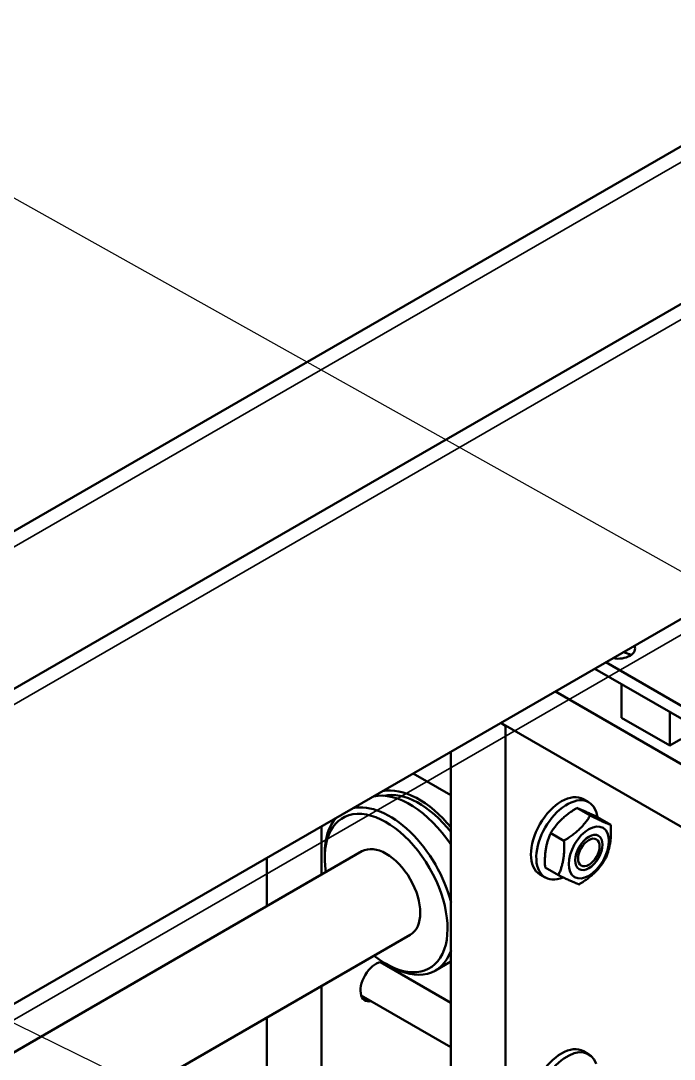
# Model space of a CAD drawing. Header units: millimetres. Extents: x -1328 to 2520, y -765 to 1782.
# Drawn here: x 1568.7 to 1636.4, y 740.7 to 848.3 of the extents above; entities that cross this region are included whole.
import ezdxf

# ---------------------------------------------------------------- set-up
doc = ezdxf.new("R2010")
doc.units = ezdxf.units.MM
doc.header["$LTSCALE"] = 6
for name, color, linetype, lineweight in [('Reference (ISO)', 7, 'Continuous', 35), ('Symbol (ISO)', 7, 'Continuous', 25), ('Visible (ISO)', 7, 'Continuous', 50)]:
    doc.layers.add(name, color=color, linetype=linetype, lineweight=lineweight)
doc.styles.add('Note Text (ISO)', font='tahoma.ttf')
doc.dimstyles.new('Default - Method 1b (ISO)$7', dxfattribs={"dimscale": 6, "dimtxt": 3.5, "dimasz": 2.5, "dimexe": 3.175, "dimexo": 0, "dimgap": 0.762, "dimtad": 1, "dimtoh": 1, "dimrnd": 1e-08, "dimtxsty": 'Note Text (ISO)', "dimcen": 0.09, "dimdle": 10, "dimclrd": 256, "dimclre": 256, "dimclrt": 256, "dimazin": 2, "dimtfac": 1, "dimtmove": 0, "dimatfit": 3, "dimfxl": 1, "dimtolj": 1, "dimlwd": -1, "dimlwe": -1, "dimarcsym": 0})

# ---------------------------------------------------------------- blocks, each defined once
blk = doc.blocks.new('Balloon5')
at = {"layer": 'Symbol (ISO)'}
blk.add_line((281.593, 126.976), (247.337, 146.166), dxfattribs=at)

msp = doc.modelspace()

# ---------------------------------------------------------------- linework, layer by layer
at = {"layer": 'Reference (ISO)'}
for p, q in [((1495.11, 751.71), (1792.1, 923.17)), ((1806.24, 915.01), (1509.26, 743.54)), ((1537.54, 727.21), (1756.74, 853.77))]:
    msp.add_line(p, q, dxfattribs=at)
at = {"layer": 'Visible (ISO)'}
for p, q in [((1495.11, 753.34), (1792.1, 924.8)), ((1806.24, 916.64), (1509.26, 745.18)), ((1558.48, 740.93), (1644.91, 790.84)), ((1654.82, 767.11), (1629.32, 781.84)), ((1654.82, 765.77), (1628.16, 781.16)), ((1630.95, 776.08), (1630.95, 779.55)), ((1644.42, 767.07), (1624.09, 778.81)), ((1635.93, 773.21), (1635.93, 776.68)), ((1648.74, 758.05), (1618.43, 775.55)), ((1618.93, 775.26), (1618.43, 775.55)), ((1618.93, 702.1), (1618.93, 775.26)), ((1635.93, 773.21), (1630.95, 776.08)), ((1637.09, 773.87), (1635.93, 773.21)), ((1613.27, 679.73), (1613.27, 772.57)), ((1609.36, 770.31), (1613.27, 768.05)), ((1626.98, 767.65), (1627.54, 767.32)), ((1626.31, 766.73), (1627.69, 765.94)), ((1628.45, 765.77), (1629.82, 764.98)), ((1599.84, 759.81), (1599.84, 764.81)), ((1623.6, 764.13), (1624.97, 763.34)), ((1562.81, 738.43), (1604.05, 762.24)), ((1628.66, 762.76), (1628.66, 762.89)), ((1594.18, 756.54), (1594.18, 761.55)), ((1600.19, 761.59), (1600.19, 761.99)), ((1623.02, 760.56), (1624.4, 759.77)), ((1627.55, 760.83), (1627.44, 760.77)), ((1622.48, 759.85), (1623.04, 759.53)), ((1563.78, 727.44), (1609.05, 753.58)), ((1605.98, 750.76), (1613.27, 746.55)), ((1606.55, 750.56), (1606.91, 750.36)), ((1613.27, 750.82), (1611.66, 749.89)), ((1599.84, 728.65), (1599.84, 748.26)), ((1603.98, 747.29), (1613.27, 741.93)), ((1594.18, 725.38), (1594.18, 744.99)), ((1626.98, 741.52), (1627.54, 741.19))]:
    msp.add_line(p, q, dxfattribs=at)
for centre, major_axis, start_param, end_param in [((1630.55, 783.24), (1.79, 0), 4.424405, 6.571169), ((1630.55, 781.89), (1.79, 0), 0.711161, 1.247602), ((1609.95, 759.87), (-4.75, 8.23), 4.980255, 6.095862), ((1609.03, 759.34), (-4.75, 8.23), 4.814199, 6.095862), ((1609.95, 759.87), (-4.5, 7.79), 4.948332, 6.104861), ((1624.73, 763.75), (-2.25, -3.9), 3.141593, 6.283185), ((1625.29, 763.42), (-2.25, -3.9), 2.502026, 6.936985), ((1606.91, 758.12), (-4.75, 8.23), 4.252874, 6.095862), ((1606.55, 757.91), (4.5, -7.79), 5.30142, 10.406543), ((1606.91, 758.12), (-4.75, 8.23), 0.187323, 0.785398), ((1606.55, 757.91), (-2.5, 4.33), 3.141593, 6.283185), ((1606.91, 758.12), (4.75, -8.23), 5.497787, 6.742701), ((1605.49, 748.73), (-1.13, -1.95), 3.46791, 6.759068), ((1605.49, 748.73), (1.13, 1.95), 5.807303, 5.943394), ((1624.73, 737.62), (-2.25, -3.9), 3.141593, 6.283185), ((1625.29, 737.3), (-2.25, -3.9), 2.680636, 6.744142)]:
    msp.add_ellipse(centre, major_axis=major_axis, ratio=0.57735, start_param=start_param, end_param=end_param, dxfattribs=at)
for major_axis in [(-1.48, -2.55), (-1, -1.73), (-0.79, -1.36)]:
    msp.add_ellipse((1627.55, 762.12), major_axis=major_axis, ratio=0.57735, dxfattribs=at)
for points in [[(1626.31, 766.73), (1624.55, 765.67), (1623.6, 764.13)], [(1628.45, 765.77), (1626.97, 766.49), (1626.31, 766.73)], [(1624.97, 763.34), (1626.74, 764.4), (1627.69, 765.94)], [(1627.69, 765.94), (1629.17, 765.22), (1629.82, 764.98)], [(1629.82, 764.98), (1629.94, 762.96), (1629.24, 761.41)], [(1623.6, 764.13), (1622.9, 762.58), (1623.02, 760.56)], [(1624.4, 759.77), (1625.1, 761.31), (1624.97, 763.34)], [(1629.24, 761.41), (1628.3, 759.87), (1626.53, 758.81)], [(1626.53, 758.81), (1625.88, 759.05), (1624.4, 759.77)]]:
    msp.add_rational_spline(points, [1, 1.15470053838, 1], degree=2, dxfattribs=at)

# ---------------------------------------------------------------- block references
at = {"layer": 'Symbol (ISO)', "xscale": 6, "yscale": 6, "zscale": 6}
msp.add_blockref('Balloon5', (0, 0), dxfattribs=at)

# ---------------------------------------------------------------- leaders
at = {"layer": 'Symbol (ISO)', "annotation_type": 0, "has_hookline": 1, "hookline_direction": 1, "text_width": 153.6}
msp.add_leader([(1609.94, 723.87), (1304.22, 873.52), (1289.22, 873.52)], dimstyle='Default - Method 1b (ISO)$7', override={"dimtad": 0}, dxfattribs=at)

doc.saveas('drawing.dxf')
